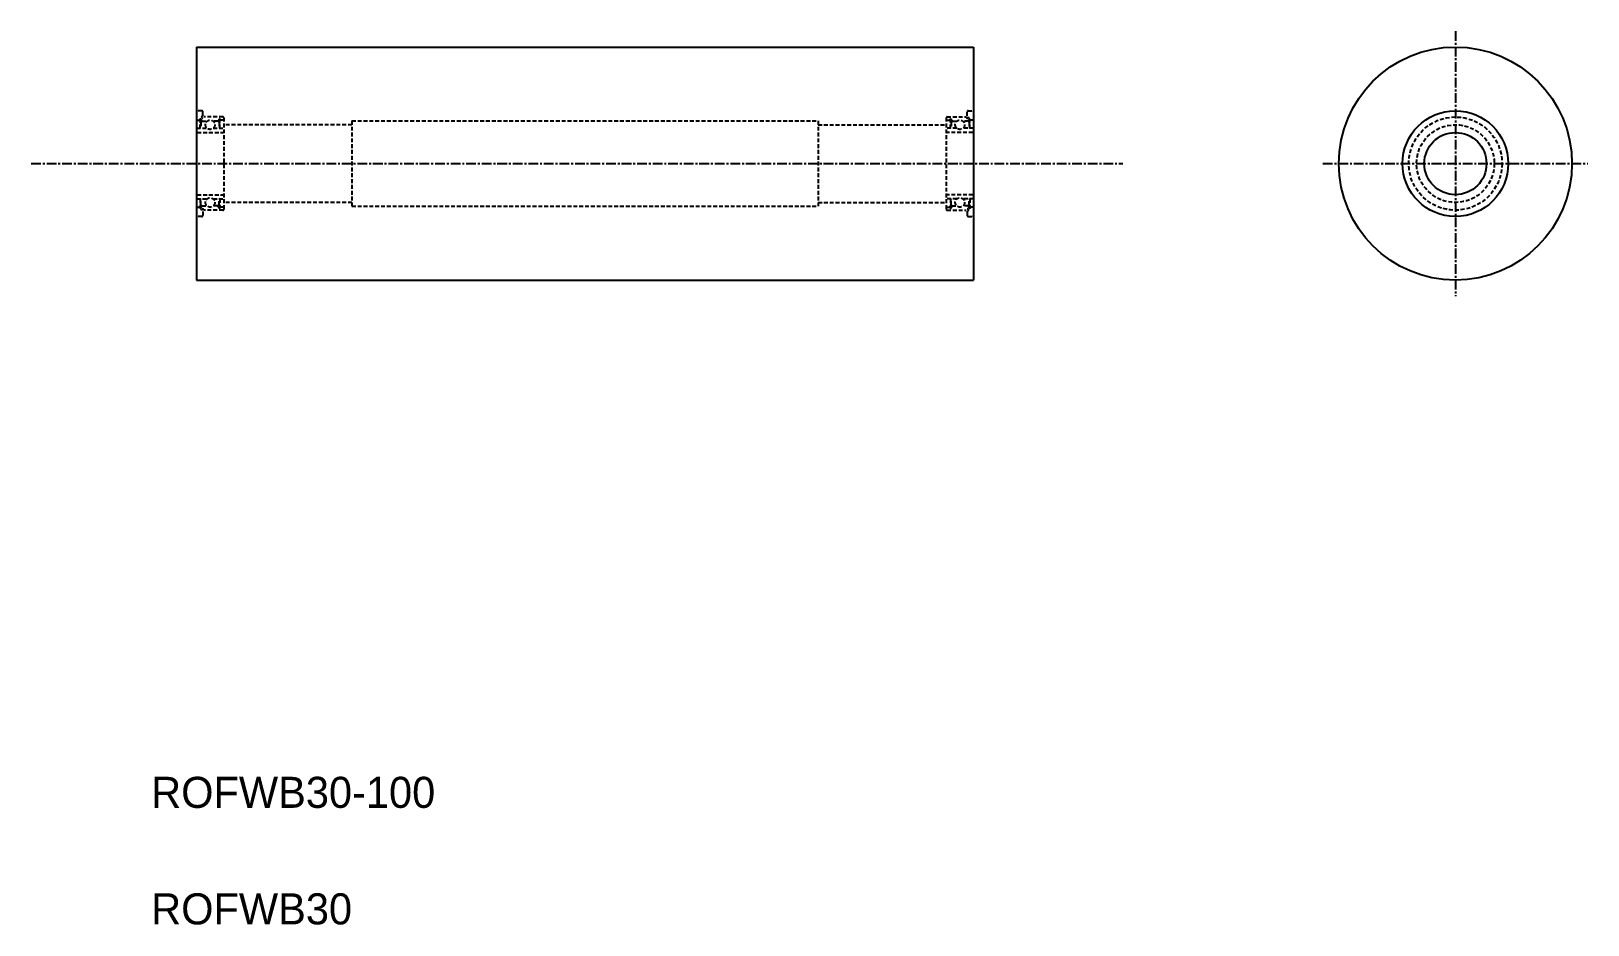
# Model space of a CAD drawing. Extents: x -176 to 24, y 526 to 641.
import ezdxf

# ---------------------------------------------------------------- set-up
doc = ezdxf.new("R2010")
doc.units = 0
doc.linetypes.add('CENTER', pattern=[2, 1.25, -0.25, 0.25, -0.25])
doc.linetypes.add('DASHED', pattern=[0.75, 0.5, -0.25])
doc.layers.get('0').update_dxf_attribs({"linetype": 'CONTINUOUS'})
doc.layers.add('CENTER', color=1, linetype='CENTER')

msp = doc.modelspace()

# ---------------------------------------------------------------- linework, layer by layer
at = {"color": 7, "linetype": 'CONTINUOUS'}
for p, q in [((-155.04, 638.96), (-55.04, 638.96)), ((-155.04, 638.96), (-155.04, 608.96)), ((-55.04, 638.96), (-55.04, 608.96)), ((-155.04, 608.96), (-55.04, 608.96))]:
    msp.add_line(p, q, dxfattribs=at)
at = {"color": 3, "linetype": 'DASHED'}
for p, q in [((-155.04, 629.56), (-154.66, 629.56)), ((-154.34, 630.76), (-154.94, 630.76)), ((-154.66, 629.56), (-154.56, 629.74)), ((-154.61, 629.65), (-154.61, 629.41)), ((-154.48, 629.65), (-154.61, 629.65)), ((-154.61, 629.41), (-154.48, 629.41)), ((-154.57, 629.32), (-154.48, 629.41)), ((-154.57, 628.51), (-154.57, 629.32)), ((-154.56, 629.74), (-154.48, 629.74)), ((-154.48, 629.74), (-154.48, 629.56)), ((-154.48, 629.41), (-154.48, 629.65)), ((-154.48, 629.56), (-154.39, 629.56)), ((-154.39, 629.37), (-154.48, 629.28)), ((-154.48, 629.28), (-154.48, 628.51)), ((-154.39, 629.56), (-154.39, 629.37)), ((-154.39, 629.44), (-154.36, 629.41)), ((-154.36, 629.41), (-153.69, 629.41)), ((-154.24, 630.11), (-154.24, 630.66)), ((-151.64, 629.96), (-154.09, 629.96)), ((-152.27, 629.41), (-152.89, 629.41)), ((-152.24, 629.44), (-152.27, 629.41)), ((-152.24, 629.56), (-152.24, 629.37)), ((-152.15, 629.56), (-152.24, 629.56)), ((-152.24, 629.37), (-152.15, 629.28)), ((-152.07, 629.74), (-152.15, 629.74)), ((-152.15, 629.74), (-152.15, 629.56)), ((-152.15, 629.41), (-152.15, 629.65)), ((-152.15, 629.65), (-152.02, 629.65)), ((-152.02, 629.41), (-152.15, 629.41)), ((-152.06, 629.32), (-152.15, 629.41)), ((-152.15, 629.28), (-152.15, 628.51)), ((-151.97, 629.56), (-152.07, 629.74)), ((-152.06, 628.51), (-152.06, 629.32)), ((-152.02, 629.65), (-152.02, 629.41)), ((-151.54, 629.56), (-151.97, 629.56)), ((-151.54, 629.86), (-151.54, 618.06)), ((-135.04, 629.46), (-135.04, 618.46)), ((-135.04, 629.46), (-75.04, 629.46)), ((-75.04, 629.46), (-75.04, 618.46)), ((-58.54, 629.86), (-58.54, 618.06)), ((-58.54, 629.56), (-58.11, 629.56)), ((-58.44, 629.96), (-55.99, 629.96)), ((-58.11, 629.56), (-58.01, 629.74)), ((-57.93, 629.65), (-58.06, 629.65)), ((-58.06, 629.65), (-58.06, 629.41)), ((-58.06, 629.41), (-57.93, 629.41)), ((-58.02, 629.32), (-57.93, 629.41)), ((-58.02, 628.51), (-58.02, 629.32)), ((-58.01, 629.74), (-57.93, 629.74)), ((-57.93, 629.74), (-57.93, 629.56)), ((-57.93, 629.41), (-57.93, 629.65)), ((-57.93, 629.56), (-57.84, 629.56)), ((-57.84, 629.37), (-57.93, 629.28)), ((-57.93, 629.28), (-57.93, 628.51)), ((-57.84, 629.56), (-57.84, 629.37)), ((-57.84, 629.44), (-57.81, 629.41)), ((-57.81, 629.41), (-57.19, 629.41)), ((-55.72, 629.41), (-56.39, 629.41)), ((-55.84, 630.11), (-55.84, 630.66)), ((-55.74, 630.76), (-55.14, 630.76)), ((-55.69, 629.44), (-55.72, 629.41)), ((-55.6, 629.56), (-55.69, 629.56)), ((-55.69, 629.56), (-55.69, 629.37)), ((-55.69, 629.37), (-55.6, 629.28)), ((-55.6, 629.74), (-55.6, 629.56)), ((-55.52, 629.74), (-55.6, 629.74)), ((-55.6, 629.65), (-55.47, 629.65)), ((-55.6, 629.41), (-55.6, 629.65)), ((-55.51, 629.32), (-55.6, 629.41)), ((-55.47, 629.41), (-55.6, 629.41)), ((-55.6, 629.28), (-55.6, 628.51)), ((-55.42, 629.56), (-55.52, 629.74)), ((-55.51, 628.51), (-55.51, 629.32)), ((-55.47, 629.65), (-55.47, 629.41)), ((-55.04, 629.56), (-55.42, 629.56)), ((-155.04, 628.51), (-153.69, 628.51)), ((-155.04, 627.36), (-155.04, 627.36)), ((-154.94, 627.96), (-151.64, 627.96)), ((-154.48, 628.6), (-154.57, 628.6)), ((-152.89, 628.51), (-151.54, 628.51)), ((-152.15, 628.6), (-152.06, 628.6)), ((-135.04, 628.96), (-151.54, 628.96)), ((-75.04, 628.96), (-58.54, 628.96)), ((-57.19, 628.51), (-58.54, 628.51)), ((-55.14, 627.96), (-58.44, 627.96)), ((-57.93, 628.6), (-58.02, 628.6)), ((-55.04, 628.51), (-56.39, 628.51)), ((-55.6, 628.6), (-55.51, 628.6)), ((-55.04, 627.36), (-55.04, 627.36)), ((-155.04, 623.96), (-155.04, 623.96)), ((-55.04, 623.96), (-55.04, 623.96)), ((-155.04, 619.41), (-153.69, 619.41)), ((-154.94, 619.96), (-151.64, 619.96)), ((-154.57, 619.41), (-154.57, 618.6)), ((-154.48, 619.32), (-154.57, 619.32)), ((-154.48, 618.64), (-154.48, 619.41)), ((-152.89, 619.41), (-151.54, 619.41)), ((-152.15, 618.64), (-152.15, 619.41)), ((-152.15, 619.32), (-152.06, 619.32)), ((-152.06, 619.41), (-152.06, 618.6)), ((-57.19, 619.41), (-58.54, 619.41)), ((-55.14, 619.96), (-58.44, 619.96)), ((-58.02, 619.41), (-58.02, 618.6)), ((-57.93, 619.32), (-58.02, 619.32)), ((-57.93, 618.64), (-57.93, 619.41)), ((-55.04, 619.41), (-56.39, 619.41)), ((-55.6, 618.64), (-55.6, 619.41)), ((-55.6, 619.32), (-55.51, 619.32)), ((-55.51, 619.41), (-55.51, 618.6)), ((-155.04, 618.36), (-154.66, 618.36)), ((-154.34, 617.16), (-154.94, 617.16)), ((-154.66, 618.36), (-154.56, 618.18)), ((-154.61, 618.51), (-154.48, 618.51)), ((-154.61, 618.27), (-154.61, 618.51)), ((-154.48, 618.27), (-154.61, 618.27)), ((-154.57, 618.6), (-154.48, 618.51)), ((-154.56, 618.18), (-154.48, 618.18)), ((-154.39, 618.55), (-154.48, 618.64)), ((-154.48, 618.51), (-154.48, 618.27)), ((-154.48, 618.18), (-154.48, 618.36)), ((-154.48, 618.36), (-154.39, 618.36)), ((-154.39, 618.36), (-154.39, 618.55)), ((-154.39, 618.48), (-154.36, 618.51)), ((-154.36, 618.51), (-153.69, 618.51)), ((-154.24, 617.81), (-154.24, 617.26)), ((-151.64, 617.96), (-154.09, 617.96)), ((-152.27, 618.51), (-152.89, 618.51)), ((-152.24, 618.48), (-152.27, 618.51)), ((-152.24, 618.55), (-152.15, 618.64)), ((-152.24, 618.36), (-152.24, 618.55)), ((-152.15, 618.36), (-152.24, 618.36)), ((-152.06, 618.6), (-152.15, 618.51)), ((-152.02, 618.51), (-152.15, 618.51)), ((-152.15, 618.51), (-152.15, 618.27)), ((-152.15, 618.18), (-152.15, 618.36)), ((-152.15, 618.27), (-152.02, 618.27)), ((-152.07, 618.18), (-152.15, 618.18)), ((-151.97, 618.36), (-152.07, 618.18)), ((-152.02, 618.27), (-152.02, 618.51)), ((-151.54, 618.36), (-151.97, 618.36)), ((-135.04, 618.96), (-151.54, 618.96)), ((-135.04, 618.46), (-75.04, 618.46)), ((-75.04, 618.96), (-58.54, 618.96)), ((-58.54, 618.36), (-58.11, 618.36)), ((-58.44, 617.96), (-55.99, 617.96)), ((-58.11, 618.36), (-58.01, 618.18)), ((-58.06, 618.27), (-58.06, 618.51)), ((-58.06, 618.51), (-57.93, 618.51)), ((-57.93, 618.27), (-58.06, 618.27)), ((-58.02, 618.6), (-57.93, 618.51)), ((-58.01, 618.18), (-57.93, 618.18)), ((-57.84, 618.55), (-57.93, 618.64)), ((-57.93, 618.51), (-57.93, 618.27)), ((-57.93, 618.36), (-57.84, 618.36)), ((-57.93, 618.18), (-57.93, 618.36)), ((-57.84, 618.36), (-57.84, 618.55)), ((-57.84, 618.48), (-57.81, 618.51)), ((-57.81, 618.51), (-57.19, 618.51)), ((-55.72, 618.51), (-56.39, 618.51)), ((-55.84, 617.81), (-55.84, 617.26)), ((-55.74, 617.16), (-55.14, 617.16)), ((-55.69, 618.48), (-55.72, 618.51)), ((-55.69, 618.55), (-55.6, 618.64)), ((-55.69, 618.36), (-55.69, 618.55)), ((-55.6, 618.36), (-55.69, 618.36)), ((-55.51, 618.6), (-55.6, 618.51)), ((-55.6, 618.51), (-55.6, 618.27)), ((-55.47, 618.51), (-55.6, 618.51)), ((-55.6, 618.18), (-55.6, 618.36)), ((-55.6, 618.27), (-55.47, 618.27)), ((-55.52, 618.18), (-55.6, 618.18)), ((-55.42, 618.36), (-55.52, 618.18)), ((-55.47, 618.27), (-55.47, 618.51)), ((-55.04, 618.36), (-55.42, 618.36))]:
    msp.add_line(p, q, dxfattribs=at)
at = {"color": 7, "linetype": 'CONTINUOUS'}
for radius in [15, 6.8, 4]:
    msp.add_circle((6.98, 623.96), radius, dxfattribs=at)
at = {"color": 3, "linetype": 'DASHED'}
for centre, radius in [((-153.29, 628.96), 0.6), ((-56.79, 628.96), 0.6), ((6.98, 623.96), 6), ((6.98, 623.96), 5), ((-153.29, 618.96), 0.6), ((-56.79, 618.96), 0.6)]:
    msp.add_circle(centre, radius, dxfattribs=at)
for centre, radius, start, end in [((-154.94, 630.66), 0.1, 90, 180), ((-154.24, 629.96), 0.15, 90, 359.997), ((-154.34, 630.66), 0.1, 0, 90), ((-151.64, 629.86), 0.1, 0, 90), ((-58.44, 629.86), 0.1, 90, 180), ((-55.84, 629.96), 0.15, 180.003, 90), ((-55.74, 630.66), 0.1, 90, 180), ((-55.14, 630.66), 0.1, 0, 90), ((-154.94, 628.06), 0.1, 180, 270), ((-151.64, 628.06), 0.1, 270, 0), ((-58.44, 628.06), 0.1, 180, 270), ((-55.14, 628.06), 0.1, 270, 0), ((-154.94, 619.86), 0.1, 90, 180), ((-151.64, 619.86), 0.1, 0, 90), ((-58.44, 619.86), 0.1, 90, 180), ((-55.14, 619.86), 0.1, 0, 90), ((-154.94, 617.26), 0.1, 180, 270), ((-154.24, 617.96), 0.15, 0.003, 270), ((-154.34, 617.26), 0.1, 270, 0), ((-151.64, 618.06), 0.1, 270, 0), ((-58.44, 618.06), 0.1, 180, 270), ((-55.84, 617.96), 0.15, 270, 179.997), ((-55.74, 617.26), 0.1, 180, 270), ((-55.14, 617.26), 0.1, 270, 0)]:
    msp.add_arc(centre, radius, start, end, dxfattribs=at)
at = {"layer": 'CENTER', "color": 1, "linetype": 'CENTER'}
for p, q in [((6.98, 641.01), (6.98, 606.91)), ((-176.33, 623.96), (-35.82, 623.96)), ((-10.08, 623.96), (24.03, 623.96))]:
    msp.add_line(p, q, dxfattribs=at)

# ---------------------------------------------------------------- texts
at = {"color": 7, "linetype": 'CONTINUOUS'}
for s, p in [('ROFWB30-100', (-160.88, 541.03)), ('ROFWB30', (-160.88, 526.03))]:
    msp.add_text(s, height=4, dxfattribs=at).set_placement(p)

doc.saveas('drawing.dxf')
